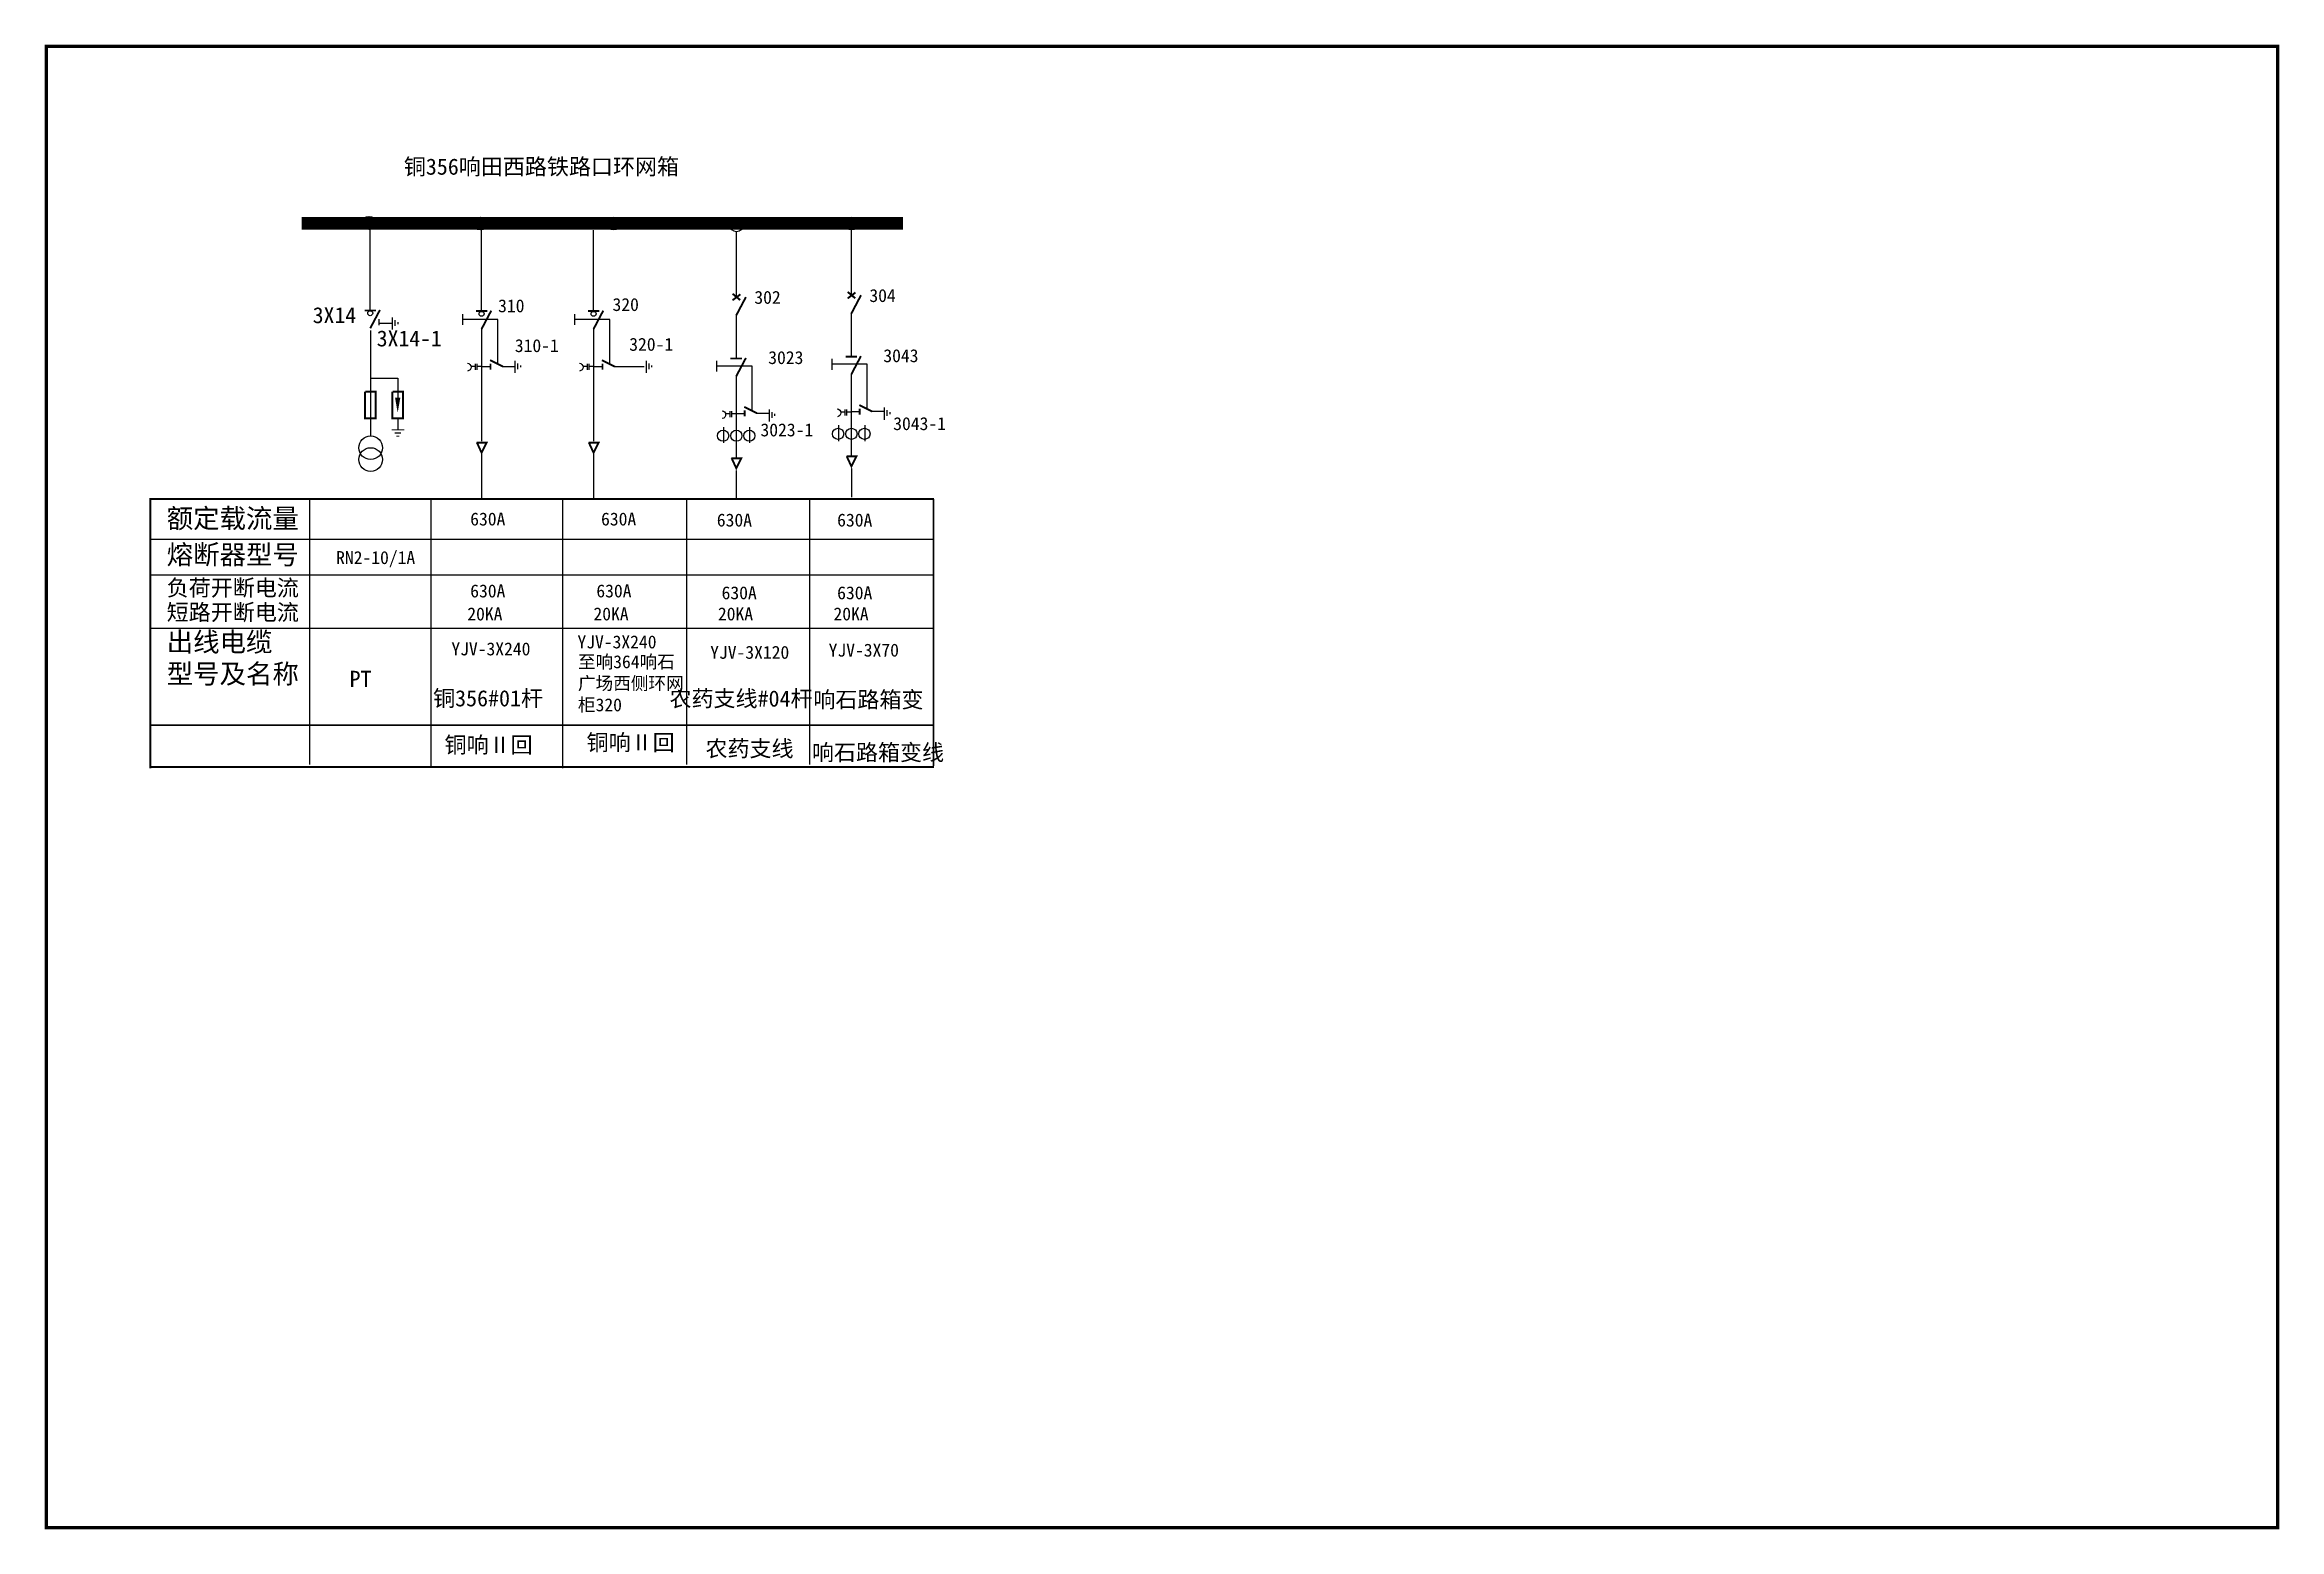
# Model space of a CAD drawing. Extents: x -48 to 298, y -245 to -15.
import ezdxf

# ---------------------------------------------------------------- set-up
doc = ezdxf.new("R2010")
doc.units = 0
doc.header["$LTSCALE"] = 0.774411
doc.linetypes.add('ACAD_ISO02W100', pattern=[15, 12, -3])
doc.linetypes.add('CENTER', pattern=[50.8, 31.75, -6.35, 6.35, -6.35])
doc.layers.get('0').update_dxf_attribs({"linetype": 'CONTINUOUS'})
doc.layers.add('10KV线路', color=7, linetype='CONTINUOUS')
doc.styles.add('HZ', font='')
doc.styles.get("Standard").update_dxf_attribs({"font": '', "height": 2.5})
doc.styles.add('STYLE1', font='txt.shx', dxfattribs={"height": 2.6})
doc.styles.add('字体', font='', dxfattribs={"height": 2.5})
doc.styles.get('HZ').set_extended_font_data('SimSun')
doc.styles.get('Standard').set_extended_font_data('SimSun')
doc.styles.get('字体').set_extended_font_data('KaiTi_GB2312')

# ---------------------------------------------------------------- blocks, each defined once
blk = doc.blocks.new('JD')
for points in [[(-2, 0.2), (-2, -0.2), (2, 0.2), (2, -0.2)], [(1, -1.2), (1, -0.8), (-1, -1.2), (-1, -0.8)], [(-0.5, -1.8), (-0.5, -2.2), (0.5, -1.8), (0.5, -2.2)]]:
    blk.add_trace(points)

msp = doc.modelspace()

# ---------------------------------------------------------------- linework, layer by layer
for p, q in [((2.07, -43.9), (2.07, -56.41)), ((19.31, -44), (19.31, -56.51)), ((36.65, -44), (36.65, -56.51)), ((58.79, -44.28), (58.79, -54.42)), ((76.61, -44), (76.61, -54.13)), ((3.57, -58.42), (5.46, -58.42)), ((58.79, -57.15), (58.79, -63.79)), ((76.61, -56.86), (76.61, -63.5)), ((19.37, -59.24), (19.37, -76.66)), ((36.71, -59.24), (36.71, -76.66)), ((19.37, -65.14), (20.75, -65.14)), ((22.56, -65.1), (24.45, -65.1)), ((36.71, -65.14), (38.09, -65.14)), ((39.9, -65.1), (44.54, -65.1)), ((58.79, -66.55), (58.79, -79.22)), ((58.79, -66.58), (58.79, -66.81)), ((76.61, -66.27), (76.61, -78.93)), ((76.61, -66.3), (76.61, -66.53)), ((58.72, -72.37), (60.1, -72.37)), ((61.91, -72.33), (63.79, -72.33)), ((76.53, -72.09), (77.91, -72.09)), ((79.72, -72.05), (81.61, -72.05)), ((56.8, -74.5), (56.8, -76.94)), ((60.87, -74.5), (60.87, -76.94)), ((74.62, -74.22), (74.62, -76.66)), ((78.68, -74.22), (78.68, -76.66)), ((19.36, -78.45), (19.36, -85.54)), ((36.7, -78.45), (36.7, -85.54)), ((-7.29, -85.81), (-7.29, -126.73)), ((11.51, -85.81), (11.51, -127.11)), ((31.92, -85.81), (31.92, -127.3)), ((51.12, -85.81), (51.12, -126.73)), ((70.15, -85.81), (70.15, -126.73)), ((-32.05, -91.86), (89.34, -91.86)), ((-31.76, -97.35), (89.34, -97.35)), ((-31.76, -105.62), (89.34, -105.62))]:
    msp.add_line(p, q)
at = {"linetype": 'Continuous'}
for p, q in [((5.52, -57.53), (5.52, -59.41)), ((5.96, -57.97), (5.96, -58.84)), ((6.39, -58.26), (6.39, -58.55)), ((24.51, -64.22), (24.51, -66.1)), ((24.95, -64.65), (24.95, -65.52)), ((25.38, -64.94), (25.38, -65.23)), ((44.83, -64.22), (44.83, -66.1)), ((45.26, -64.65), (45.26, -65.52)), ((45.7, -64.94), (45.7, -65.23)), ((63.87, -71.75), (63.87, -73.63)), ((64.31, -72.18), (64.31, -73.05)), ((64.74, -72.47), (64.74, -72.76)), ((81.68, -71.46), (81.68, -73.35)), ((82.12, -71.9), (82.12, -72.77)), ((82.55, -72.19), (82.55, -72.48))]:
    msp.add_line(p, q, dxfattribs=at)
at = {"color": 0}
for p, q in [((2.16, -59.53), (2.16, -75.95)), ((2.15, -66.9), (6.38, -66.9)), ((6.38, -66.9), (6.38, -70)), ((6.38, -73.25), (6.38, -74.85))]:
    msp.add_line(p, q, dxfattribs=at)
at = {"linetype": 'CENTER'}
for p, q in [((58.8, -81.19), (58.8, -85.64)), ((76.62, -80.9), (76.62, -85.36))]:
    msp.add_line(p, q, dxfattribs=at)
at = {"linetype": 'Continuous', "const_width": 0.5}
msp.add_lwpolyline([(-48.02, -15.57), (297.44, -15.57), (297.44, -244.81), (-48.02, -244.81)], close=True, dxfattribs=at)
for points, const_width in [([(-8.47, -42.97), (84.62, -42.97)], 2), ([(58.22, -54.87), (59.44, -53.95)], 0.3), ([(58.23, -53.86), (59.41, -54.84)], 0.3), ([(58.79, -57.22), (60.29, -54.38)], 0.3), ([(76.04, -54.58), (77.26, -53.67)], 0.3), ([(76.05, -53.58), (77.22, -54.56)], 0.3), ([(76.61, -56.94), (78.11, -54.09)], 0.3), ([(1.25, -56.45), (3.02, -56.45)], 0.3), ([(2.13, -59.21), (3.63, -56.37)], 0.3), ([(18.49, -56.55), (20.25, -56.55)], 0.3), ([(19.37, -59.32), (20.87, -56.47)], 0.3), ([(35.82, -56.55), (37.59, -56.55)], 0.3), ([(36.71, -59.32), (38.21, -56.47)], 0.3), ([(20.68, -64.14), (22.68, -65.14)], 0.3), ([(20.75, -64.68), (20.75, -65.6)], 0.3), ([(38.01, -64.14), (40.01, -65.14)], 0.3), ([(38.09, -64.68), (38.09, -65.6)], 0.3), ([(57.9, -63.88), (59.67, -63.88)], 0.3), ([(58.79, -66.64), (60.29, -63.8)], 0.3), ([(75.72, -63.59), (77.49, -63.59)], 0.3), ([(76.6, -66.36), (78.1, -63.51)], 0.3), ([(60.02, -71.37), (62.02, -72.37)], 0.3), ([(60.1, -71.91), (60.1, -72.83)], 0.3), ([(77.84, -71.09), (79.84, -72.09)], 0.3), ([(77.91, -71.63), (77.91, -72.55)], 0.3), ([(18.62, -76.9), (20.15, -76.9), (19.36, -78.45), (18.64, -76.87)], 0.3), ([(35.96, -76.9), (37.48, -76.9), (36.7, -78.45), (35.97, -76.87)], 0.3), ([(58.06, -79.31), (59.58, -79.31), (58.8, -80.86), (58.07, -79.28)], 0.3), ([(75.87, -79.02), (77.4, -79.02), (76.62, -80.57), (75.89, -79)], 0.3), ([(-32.05, -85.61), (89.41, -85.61)], 0.3), ([(-31.91, -127.3), (-31.9, -85.61)], 0.3), ([(89.34, -85.61), (89.34, -126.92)], 0.3), ([(89.41, -120.62), (-32.05, -120.62)], 0.3), ([(89.41, -127.11), (-32.05, -127.11)], 0.3)]:
    msp.add_lwpolyline(points, dxfattribs=dict(const_width=const_width))
for points in [[(3.48, -57.81), (3.48, -58.72)], [(16.42, -57), (16.42, -58.67)], [(33.75, -57), (33.75, -58.67)], [(18.36, -65.13), (17.73, -65.13)], [(18.36, -64.71), (18.36, -65.62)], [(18.64, -64.71), (18.64, -65.62)], [(19.37, -65.13), (18.64, -65.13)], [(35.7, -65.13), (35.07, -65.13)], [(35.7, -64.71), (35.7, -65.62)], [(35.98, -64.71), (35.98, -65.62)], [(36.7, -65.13), (35.98, -65.13)], [(55.76, -64.23), (55.76, -65.9)], [(73.58, -63.94), (73.58, -65.62)], [(57.78, -72.47), (57.15, -72.47)], [(57.78, -72.05), (57.78, -72.96)], [(58.07, -72.05), (58.07, -72.96)], [(58.79, -72.47), (58.07, -72.47)], [(75.6, -72.19), (74.97, -72.19)], [(75.6, -71.77), (75.6, -72.68)], [(75.88, -71.77), (75.88, -72.68)], [(76.6, -72.19), (75.88, -72.19)]]:
    msp.add_lwpolyline(points)
at = {"linetype": 'ACAD_ISO02W100'}
for points in [[(21.9, -64.67), (21.9, -57.84), (16.42, -57.84)], [(39.24, -64.67), (39.24, -57.84), (33.75, -57.84)], [(61.25, -71.9), (61.25, -65.07), (55.76, -65.07)], [(79.06, -71.62), (79.06, -64.78), (73.58, -64.78)]]:
    msp.add_lwpolyline(points, dxfattribs=at)
for points in [[(17.19, -64.61, -0.877934), (17.21, -65.83)], [(34.53, -64.61, -0.877934), (34.55, -65.83)], [(56.61, -71.96, -0.877934), (56.64, -73.17)], [(74.43, -71.67, -0.877934), (74.45, -72.89)]]:
    msp.add_lwpolyline(points, format="xyb")
at = {"color": 0, "const_width": 0.349}
for points in [[(1.32, -69.02), (1.32, -73.14), (2.97, -73.14), (2.97, -69.02), (1.37, -69.02)], [(5.55, -69.02), (5.55, -73.14), (7.21, -73.14), (7.21, -69.02), (5.6, -69.02)]]:
    msp.add_lwpolyline(points, dxfattribs=at)
at = {"color": 0}
msp.add_lwpolyline([(6.38, -69.95, 0.814, 0, 0), (6.38, -72.27, 0, 0, 0)], format="xyseb", dxfattribs=at)
for centre, radius in [((1.91, -42.9), 0.996), ((2, -42.9), 0.996), ((19.15, -43), 0.996), ((19.24, -43), 0.996), ((39.83, -43), 0.996), ((58.84, -43.28), 0.996), ((76.65, -43), 0.996), ((2.13, -56.87), 0.384), ((19.37, -56.97), 0.384), ((36.71, -56.97), 0.384), ((56.76, -75.83), 0.866), ((58.82, -75.83), 0.866), ((60.83, -75.83), 0.866), ((74.57, -75.54), 0.866), ((76.63, -75.54), 0.866), ((78.64, -75.54), 0.866)]:
    msp.add_circle(centre, radius)
for centre in [(2.2, -77.69), (2.2, -79.52)]:
    msp.add_circle(centre, 1.83, dxfattribs=at)

# ---------------------------------------------------------------- block references
at = {"color": 0, "xscale": 0.4881768819863055, "yscale": 0.4881768819186618, "zscale": 0.4881768820053969}
msp.add_blockref('JD', (6.41, -74.92), dxfattribs=at)

# ---------------------------------------------------------------- texts
for s, p in [('310', (21.93, -56.73)), ('320', (39.64, -56.53)), ('302', (61.6, -55.42)), ('304', (79.41, -55.14)), ('310-1', (24.52, -62.89)), ('320-1', (42.23, -62.69)), ('3023', (63.75, -64.74)), ('3043', (81.57, -64.45)), ('3023-1', (62.55, -75.93)), ('3043-1', (83.1, -74.96)), ('630A', (17.61, -89.72)), ('630A', (37.87, -89.72)), ('630A', (55.79, -89.88)), ('630A', (74.42, -89.88)), ('630A', (17.61, -100.85)), ('630A', (37.14, -100.85)), ('630A', (56.53, -101.14)), ('630A', (74.42, -101.14)), ('20KA', (17.16, -104.41)), ('20KA', (36.69, -104.41)), ('20KA', (55.96, -104.41)), ('20KA', (73.85, -104.41))]:
    msp.add_text(s, height=2).set_placement(p)
at = {"color": 0}
for s, p in [('3X14', (-6.77, -58.41)), ('3X14-1', (3.14, -62.01))]:
    msp.add_text(s, height=2.469, dxfattribs=at).set_placement(p)
at = {"style": 'HZ'}
for s, height, p in [('额定载流量', 3, (-29.38, -90.12)), ('熔断器型号', 3, (-29.38, -95.73)), ('RN2-10/1A', 2, (-3.15, -95.69)), ('负荷开断电流', 2.5, (-29.38, -100.61)), ('短路开断电流', 2.5, (-29.38, -104.4)), ('出线电缆', 3, (-29.38, -109.24)), ('型号及名称', 3, (-29.38, -114.18)), ('PT', 2.5, (-1.07, -114.71))]:
    msp.add_text(s, height=height, dxfattribs=at).set_placement(p)
at = {"linetype": 'Continuous', "insert": (7.33, -32.94), "char_height": 2.5, "width": 89.5246, "attachment_point": 1, "style": '字体'}
msp.add_mtext('铜356响田西路铁路口环网箱', dxfattribs=at)
at = {"color": 1, "linetype": 'Continuous', "insert": (34.29, -109.81), "char_height": 2, "width": 16.5615, "attachment_point": 1, "style": 'STYLE1'}
msp.add_mtext('{\\fSimSun|b0|i0|c134|p2;\\C7;至响\\fKaiTi_GB2312|b0|i0|c134|p49;364\\fSimSun|b0|i0|c134|p2;响石广场西侧环网柜\\fKaiTi_GB2312|b0|i0|c134|p49;320}', dxfattribs=at)
at = {"layer": '10KV线路'}
for s, p in [('YJV-3X240', (34.21, -108.74)), ('YJV-3X240', (14.69, -109.82)), ('YJV-3X120', (54.76, -110.35)), ('YJV-3X70', (73.1, -110.01))]:
    msp.add_text(s, height=2, dxfattribs=at).set_placement(p)
at = {"layer": '10KV线路', "style": 'HZ'}
for s, p in [('铜356#01杆', (11.86, -117.71)), ('农药支线#04杆', (48.46, -117.75)), ('响石路箱变', (70.73, -117.92)), ('铜响Ⅱ回', (13.64, -124.91)), ('铜响Ⅱ回', (35.63, -124.54)), ('农药支线', (54.03, -125.49)), ('响石路箱变线', (70.51, -126.08))]:
    msp.add_text(s, height=2.5, dxfattribs=at).set_placement(p)

doc.saveas('drawing.dxf')
